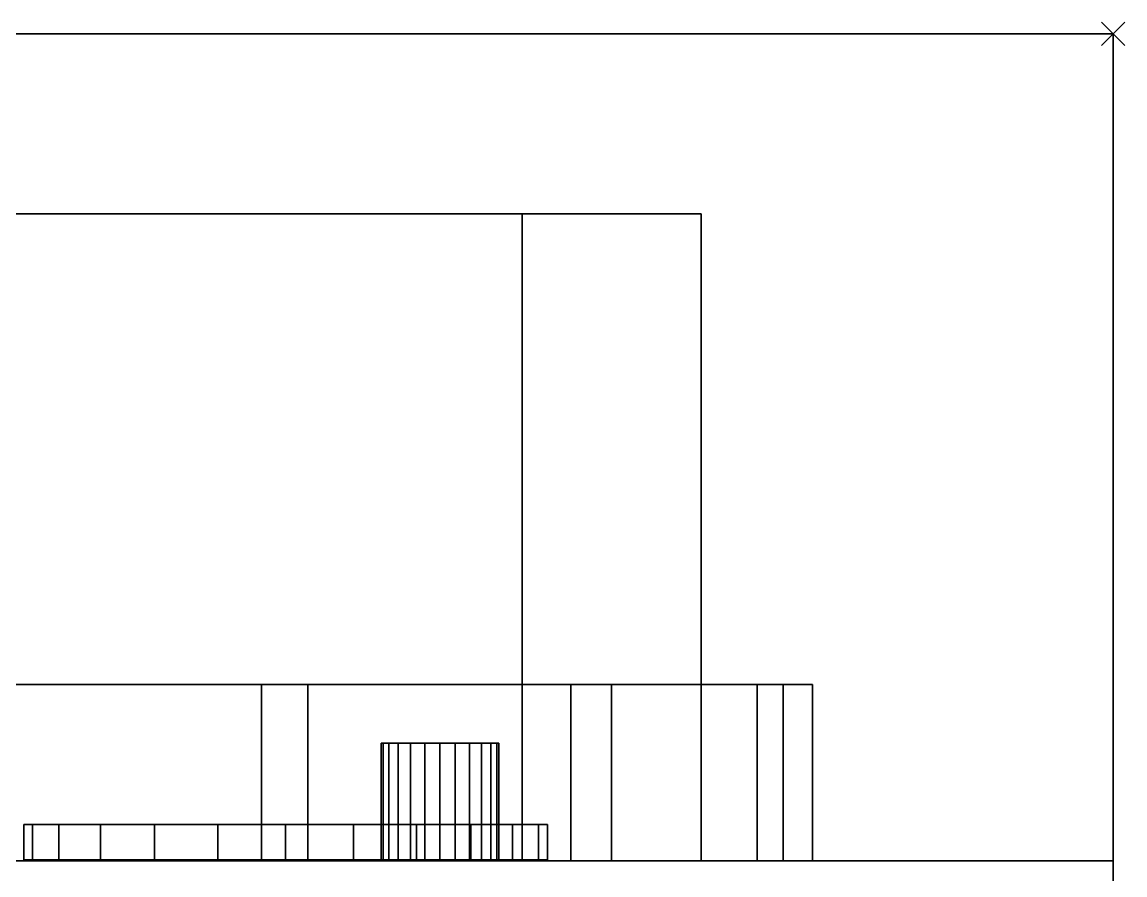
# Model space of a CAD drawing. Header units: millimetres. Extents: x -1 to 598, y -1075 to 1.
# Drawn here: x 503.8 to 597.5, y -71.5 to 1 of the extents above; entities that cross this region are included whole.
import ezdxf

# ---------------------------------------------------------------- set-up
doc = ezdxf.new("R2010")
doc.units = ezdxf.units.MM
doc.header["$PDMODE"] = 3
doc.linetypes.add('NASCOSTA', pattern=[9.525, 6.35, -3.175])
for name, color, linetype in [('PQ_200_2D', 1, 'Continuous'), ('PQ_200_3D', 1, 'Continuous'), ('PQ_204_2D', 7, 'Continuous'), ('PQ_INS_3D', 3, 'Continuous'), ('PQ_WHITE_3D', 7, 'Continuous')]:
    doc.layers.add(name, color=color, linetype=linetype)

msp = doc.modelspace()

# ---------------------------------------------------------------- linework, layer by layer
at = {"layer": 'PQ_200_2D'}
msp.add_lwpolyline([(0, -610.152), (0, -610.152), (0, 0), (596.5, 0), (596.5, -610.152)], dxfattribs=at)
at = {"layer": 'PQ_200_3D', "extrusion": (0, 1, -1.60517e-15)}
msp.add_circle((-526.2, 74.3, -70.193), 22.25, dxfattribs=at)
at = {"layer": 'PQ_204_2D', "linetype": 'NASCOSTA', "ltscale": 5}
msp.add_lwpolyline([(0, -70.297), (596.5, -70.297)], dxfattribs=at)
at = {"layer": 'PQ_INS_3D'}
msp.add_point((596.5, 0), dxfattribs=at)

# ---------------------------------------------------------------- meshes
at = {"layer": 'PQ_200_3D'}
mesh = msp.add_polyface(dxfattribs=at)
corners = [(596.5, 0, 850), (596.5, 0, 820), (0, 0, 820), (0, 0, 850)]
mesh.append_faces([[corners[k] for k in face] for face in [(0, 1, 2, 3)]])
mesh = msp.add_polyface(dxfattribs=at)
corners = [(596.5, 0, 850), (0, 0, 850), (0, -555.12, 850), (198.713, -567.086, 850), (397.787, -567.086, 850), (596.5, -555.12, 850)]
mesh.append_faces([[corners[k] for k in face] for face in [(4, 5, 0, 1), (1, 2, 3, 4)]], dxfattribs={"vtx3": -1})
mesh = msp.add_polyface(dxfattribs=at)
corners = [(596.5, 0, 820), (596.5, -555.12, 820), (397.787, -567.086, 820), (198.713, -567.086, 820), (0, -555.12, 820), (0, 0, 820)]
mesh.append_faces([[corners[k] for k in face] for face in [(3, 4, 5, 2), (0, 1, 2, 5)]], dxfattribs={"vtx2": -1})
mesh = msp.add_polyface(dxfattribs=at)
corners = [(596.5, -555.12, 850), (596.5, -555.12, 820), (596.5, 0, 820), (596.5, 0, 850)]
mesh.append_faces([[corners[k] for k in face] for face in [(0, 1, 2, 3)]])
mesh = msp.add_polyface(dxfattribs=at)
corners = [(539.31, -60.297, 730), (538.016, -60.297, 730.17), (536.81, -60.297, 730.67), (535.775, -60.297, 731.464), (534.98, -60.297, 732.5), (534.481, -60.297, 733.706), (534.31, -60.297, 735), (534.481, -60.297, 736.294), (534.98, -60.297, 737.5), (535.775, -60.297, 738.536), (536.81, -60.297, 739.33), (538.016, -60.297, 739.83), (539.31, -60.297, 740), (540.604, -60.297, 739.83), (541.81, -60.297, 739.33), (542.846, -60.297, 738.536), (543.64, -60.297, 737.5), (544.14, -60.297, 736.294), (544.31, -60.297, 735), (544.14, -60.297, 733.706), (543.64, -60.297, 732.5), (542.846, -60.297, 731.464), (541.81, -60.297, 730.67), (540.604, -60.297, 730.17)]
mesh.append_faces([[corners[k] for k in face] for face in [(1, 4, 21, 0)]], dxfattribs={"vtx0": -1, "vtx1": -1, "vtx2": -1})
mesh.append_faces([[corners[k] for k in face] for face in [(9, 12, 15, 21)]], dxfattribs={"vtx0": -1, "vtx1": -1, "vtx2": -1, "vtx3": -1})
mesh.append_faces([[corners[k] for k in face] for face in [(8, 4, 5)]], dxfattribs={"vtx0": -1, "vtx2": -1})
mesh.append_faces([[corners[k] for k in face] for face in [(4, 8, 9, 21)]], dxfattribs={"vtx0": -1, "vtx2": -1, "vtx3": -1})
mesh.append_faces([[corners[k] for k in face] for face in [(7, 8, 5, 6), (11, 12, 9, 10)]], dxfattribs={"vtx1": -1})
mesh.append_faces([[corners[k] for k in face] for face in [(15, 16, 21)]], dxfattribs={"vtx1": -1, "vtx2": -1})
mesh.append_faces([[corners[k] for k in face] for face in [(16, 17, 20, 21)]], dxfattribs={"vtx1": -1, "vtx3": -1})
mesh.append_faces([[corners[k] for k in face] for face in [(2, 3, 4, 1), (13, 14, 15, 12)]], dxfattribs={"vtx2": -1})
mesh.append_faces([[corners[k] for k in face] for face in [(17, 18, 19, 20), (21, 22, 23, 0)]], dxfattribs={"vtx3": -1})
mesh = msp.add_polyface(dxfattribs=at)
corners = [(539.31, -60.297, 740), (538.016, -60.297, 739.83), (536.81, -60.297, 739.33), (535.775, -60.297, 738.536), (534.98, -60.297, 737.5), (534.481, -60.297, 736.294), (534.31, -60.297, 735), (534.481, -60.297, 733.706), (534.98, -60.297, 732.5), (535.775, -60.297, 731.464), (536.81, -60.297, 730.67), (538.016, -60.297, 730.17), (539.31, -60.297, 730), (539.31, -70.297, 730), (538.016, -70.297, 730.17), (536.81, -70.297, 730.67), (535.775, -70.297, 731.464), (534.98, -70.297, 732.5), (534.481, -70.297, 733.706), (534.31, -70.297, 735), (534.481, -70.297, 736.294), (534.98, -70.297, 737.5), (535.775, -70.297, 738.536), (536.81, -70.297, 739.33), (538.016, -70.297, 739.83), (539.31, -70.297, 740)]
mesh.append_faces([[corners[k] for k in face] for face in [(13, 14, 11, 12), (0, 1, 24, 25)]], dxfattribs={"vtx1": -1})
mesh.append_faces([[corners[k] for k in face] for face in [(14, 15, 10, 11), (16, 17, 8, 9), (15, 16, 9, 10), (17, 18, 7, 8), (6, 7, 18, 19), (19, 20, 5, 6), (20, 21, 4, 5), (22, 23, 2, 3), (21, 22, 3, 4), (23, 24, 1, 2)]], dxfattribs={"vtx1": -1, "vtx3": -1})
mesh = msp.add_polyface(dxfattribs=at)
corners = [(539.31, -60.297, 730), (540.604, -60.297, 730.17), (541.81, -60.297, 730.67), (542.846, -60.297, 731.464), (543.64, -60.297, 732.5), (544.14, -60.297, 733.706), (544.31, -60.297, 735), (544.14, -60.297, 736.294), (543.64, -60.297, 737.5), (542.846, -60.297, 738.536), (541.81, -60.297, 739.33), (540.604, -60.297, 739.83), (539.31, -60.297, 740), (539.31, -70.297, 740), (540.604, -70.297, 739.83), (541.81, -70.297, 739.33), (542.846, -70.297, 738.536), (543.64, -70.297, 737.5), (544.14, -70.297, 736.294), (544.31, -70.297, 735), (544.14, -70.297, 733.706), (543.64, -70.297, 732.5), (542.846, -70.297, 731.464), (541.81, -70.297, 730.67), (540.604, -70.297, 730.17), (539.31, -70.297, 730)]
mesh.append_faces([[corners[k] for k in face] for face in [(13, 14, 11, 12), (0, 1, 24, 25)]], dxfattribs={"vtx1": -1})
mesh.append_faces([[corners[k] for k in face] for face in [(14, 15, 10, 11), (16, 17, 8, 9), (15, 16, 9, 10), (17, 18, 7, 8), (6, 7, 18, 19), (19, 20, 5, 6), (20, 21, 4, 5), (22, 23, 2, 3), (21, 22, 3, 4), (23, 24, 1, 2)]], dxfattribs={"vtx1": -1, "vtx3": -1})
mesh = msp.add_polyface(dxfattribs=at)
corners = [(526.2, -67.193, 52.05), (520.441, -67.193, 52.808), (515.075, -67.193, 55.031), (510.467, -67.193, 58.567), (506.931, -67.193, 63.175), (504.708, -67.193, 68.541), (503.95, -67.193, 74.3), (504.708, -67.193, 80.059), (506.931, -67.193, 85.425), (510.467, -67.193, 90.033), (515.075, -67.193, 93.569), (520.441, -67.193, 95.792), (526.2, -67.193, 96.55), (531.959, -67.193, 95.792), (537.325, -67.193, 93.569), (541.933, -67.193, 90.033), (545.469, -67.193, 85.425), (547.692, -67.193, 80.059), (548.45, -67.193, 74.3), (547.692, -67.193, 68.541), (545.469, -67.193, 63.175), (541.933, -67.193, 58.567), (537.325, -67.193, 55.031), (531.959, -67.193, 52.808)]
mesh.append_faces([[corners[k] for k in face] for face in [(19, 17, 18)]], dxfattribs={"vtx0": -1})
mesh.append_faces([[corners[k] for k in face] for face in [(17, 7, 15, 16)]], dxfattribs={"vtx0": -1, "vtx1": -1})
mesh.append_faces([[corners[k] for k in face] for face in [(7, 17, 2, 3), (15, 9, 12, 13)]], dxfattribs={"vtx0": -1, "vtx1": -1, "vtx3": -1})
mesh.append_faces([[corners[k] for k in face] for face in [(23, 1, 2, 17)]], dxfattribs={"vtx0": -1, "vtx2": -1, "vtx3": -1})
mesh.append_faces([[corners[k] for k in face] for face in [(0, 1, 23)]], dxfattribs={"vtx1": -1})
mesh.append_faces([[corners[k] for k in face] for face in [(3, 4, 7), (20, 21, 17, 19)]], dxfattribs={"vtx1": -1, "vtx2": -1})
mesh.append_faces([[corners[k] for k in face] for face in [(10, 11, 12, 9), (5, 6, 7, 4), (13, 14, 15)]], dxfattribs={"vtx2": -1})
mesh.append_faces([[corners[k] for k in face] for face in [(7, 8, 9, 15), (21, 22, 23, 17)]], dxfattribs={"vtx2": -1, "vtx3": -1})
mesh = msp.add_polyface(dxfattribs=at)
corners = [(526.2, -67.193, 96.55), (520.441, -67.193, 95.792), (515.075, -67.193, 93.569), (510.467, -67.193, 90.033), (506.931, -67.193, 85.425), (504.708, -67.193, 80.059), (503.95, -67.193, 74.3), (504.708, -67.193, 68.541), (506.931, -67.193, 63.175), (510.467, -67.193, 58.567), (515.075, -67.193, 55.031), (520.441, -67.193, 52.808), (526.2, -67.193, 52.05), (526.2, -70.193, 52.05), (520.441, -70.193, 52.808), (515.075, -70.193, 55.031), (510.467, -70.193, 58.567), (506.931, -70.193, 63.175), (504.708, -70.193, 68.541), (503.95, -70.193, 74.3), (504.708, -70.193, 80.059), (506.931, -70.193, 85.425), (510.467, -70.193, 90.033), (515.075, -70.193, 93.569), (520.441, -70.193, 95.792), (526.2, -70.193, 96.55)]
mesh.append_faces([[corners[k] for k in face] for face in [(13, 14, 11, 12), (0, 1, 24, 25)]], dxfattribs={"vtx1": -1})
mesh.append_faces([[corners[k] for k in face] for face in [(14, 15, 10, 11), (16, 17, 8, 9), (15, 16, 9, 10), (17, 18, 7, 8), (6, 7, 18, 19), (19, 20, 5, 6), (20, 21, 4, 5), (22, 23, 2, 3), (21, 22, 3, 4), (23, 24, 1, 2)]], dxfattribs={"vtx1": -1, "vtx3": -1})
mesh = msp.add_polyface(dxfattribs=at)
corners = [(526.2, -67.193, 52.05), (531.959, -67.193, 52.808), (537.325, -67.193, 55.031), (541.933, -67.193, 58.567), (545.469, -67.193, 63.175), (547.692, -67.193, 68.541), (548.45, -67.193, 74.3), (547.692, -67.193, 80.059), (545.469, -67.193, 85.425), (541.933, -67.193, 90.033), (537.325, -67.193, 93.569), (531.959, -67.193, 95.792), (526.2, -67.193, 96.55), (526.2, -70.193, 96.55), (531.959, -70.193, 95.792), (537.325, -70.193, 93.569), (541.933, -70.193, 90.033), (545.469, -70.193, 85.425), (547.692, -70.193, 80.059), (548.45, -70.193, 74.3), (547.692, -70.193, 68.541), (545.469, -70.193, 63.175), (541.933, -70.193, 58.567), (537.325, -70.193, 55.031), (531.959, -70.193, 52.808), (526.2, -70.193, 52.05)]
mesh.append_faces([[corners[k] for k in face] for face in [(13, 14, 11, 12), (0, 1, 24, 25)]], dxfattribs={"vtx1": -1})
mesh.append_faces([[corners[k] for k in face] for face in [(14, 15, 10, 11), (16, 17, 8, 9), (15, 16, 9, 10), (17, 18, 7, 8), (6, 7, 18, 19), (19, 20, 5, 6), (20, 21, 4, 5), (22, 23, 2, 3), (21, 22, 3, 4), (23, 24, 1, 2)]], dxfattribs={"vtx1": -1, "vtx3": -1})
mesh = msp.add_polyface(dxfattribs=at)
corners = [(526.2, -70.193, 52.05), (531.959, -70.193, 52.808), (537.325, -70.193, 55.031), (541.933, -70.193, 58.567), (545.469, -70.193, 63.175), (547.692, -70.193, 68.541), (548.45, -70.193, 74.3), (547.692, -70.193, 80.059), (545.469, -70.193, 85.425), (541.933, -70.193, 90.033), (537.325, -70.193, 93.569), (531.959, -70.193, 95.792), (526.2, -70.193, 96.55), (520.441, -70.193, 95.792), (515.075, -70.193, 93.569), (510.467, -70.193, 90.033), (506.931, -70.193, 85.425), (504.708, -70.193, 80.059), (503.95, -70.193, 74.3), (504.708, -70.193, 68.541), (506.931, -70.193, 63.175), (510.467, -70.193, 58.567), (515.075, -70.193, 55.031), (520.441, -70.193, 52.808)]
mesh.append_faces([[corners[k] for k in face] for face in [(16, 14, 15), (18, 16, 17)]], dxfattribs={"vtx0": -1})
mesh.append_faces([[corners[k] for k in face] for face in [(2, 9, 12)]], dxfattribs={"vtx0": -1, "vtx1": -1, "vtx2": -1})
mesh.append_faces([[corners[k] for k in face] for face in [(12, 16, 22, 2)]], dxfattribs={"vtx0": -1, "vtx1": -1, "vtx2": -1, "vtx3": -1})
mesh.append_faces([[corners[k] for k in face] for face in [(16, 12, 13, 14)]], dxfattribs={"vtx0": -1, "vtx3": -1})
mesh.append_faces([[corners[k] for k in face] for face in [(23, 0, 22)]], dxfattribs={"vtx1": -1})
mesh.append_faces([[corners[k] for k in face] for face in [(5, 6, 7, 2), (7, 8, 9, 2), (0, 1, 2, 22), (20, 21, 22, 16), (18, 19, 20, 16)]], dxfattribs={"vtx2": -1, "vtx3": -1})
mesh.append_faces([[corners[k] for k in face] for face in [(9, 10, 11, 12), (2, 3, 4, 5)]], dxfattribs={"vtx3": -1})
mesh = msp.add_polyface(dxfattribs=at)
corners = [(526.2, -70.193, 52.05), (531.959, -70.193, 52.808), (537.325, -70.193, 55.031), (541.933, -70.193, 58.567), (545.469, -70.193, 63.175), (547.692, -70.193, 68.541), (548.45, -70.193, 74.3), (547.692, -70.193, 80.059), (545.469, -70.193, 85.425), (541.933, -70.193, 90.033), (537.325, -70.193, 93.569), (531.959, -70.193, 95.792), (526.2, -70.193, 96.55), (520.441, -70.193, 95.792), (515.075, -70.193, 93.569), (510.467, -70.193, 90.033), (506.931, -70.193, 85.425), (504.708, -70.193, 80.059), (503.95, -70.193, 74.3), (504.708, -70.193, 68.541), (506.931, -70.193, 63.175), (510.467, -70.193, 58.567), (515.075, -70.193, 55.031), (520.441, -70.193, 52.808)]
mesh.append_faces([[corners[k] for k in face] for face in [(3, 1, 2), (1, 23, 0)]], dxfattribs={"vtx0": -1})
mesh.append_faces([[corners[k] for k in face] for face in [(23, 7, 22)]], dxfattribs={"vtx0": -1, "vtx1": -1})
mesh.append_faces([[corners[k] for k in face] for face in [(22, 7, 17, 21), (15, 9, 12)]], dxfattribs={"vtx0": -1, "vtx1": -1, "vtx2": -1})
mesh.append_faces([[corners[k] for k in face] for face in [(7, 23, 1, 3)]], dxfattribs={"vtx0": -1, "vtx1": -1, "vtx2": -1, "vtx3": -1})
mesh.append_faces([[corners[k] for k in face] for face in [(7, 3, 4)]], dxfattribs={"vtx0": -1, "vtx2": -1})
mesh.append_faces([[corners[k] for k in face] for face in [(17, 19, 20, 21)]], dxfattribs={"vtx0": -1, "vtx3": -1})
mesh.append_faces([[corners[k] for k in face] for face in [(5, 6, 7, 4), (17, 18, 19)]], dxfattribs={"vtx2": -1})
mesh.append_faces([[corners[k] for k in face] for face in [(7, 8, 9, 17), (15, 16, 17, 9)]], dxfattribs={"vtx2": -1, "vtx3": -1})
mesh.append_faces([[corners[k] for k in face] for face in [(9, 10, 11, 12), (12, 13, 14, 15)]], dxfattribs={"vtx3": -1})
mesh = msp.add_polyface(dxfattribs=at)
corners = [(0, -70.297, 820), (0, -555.12, 820), (596.5, -555.12, 820), (596.5, -70.297, 820)]
mesh.append_faces([[corners[k] for k in face] for face in [(0, 1, 2, 3)]])
mesh = msp.add_polyface(dxfattribs=at)
corners = [(596.5, -555.12, 10), (0, -555.12, 10), (0, -70.297, 10), (596.5, -70.297, 10)]
mesh.append_faces([[corners[k] for k in face] for face in [(0, 1, 2, 3)]])
mesh = msp.add_polyface(dxfattribs=at)
corners = [(596.5, -70.297, 820), (596.5, -70.297, 10), (0, -70.297, 10), (0, -70.297, 820)]
mesh.append_faces([[corners[k] for k in face] for face in [(0, 1, 2, 3)]])
mesh = msp.add_polyface(dxfattribs=at)
corners = [(539.31, -70.297, 730), (540.604, -70.297, 730.17), (541.81, -70.297, 730.67), (542.846, -70.297, 731.464), (543.64, -70.297, 732.5), (544.14, -70.297, 733.706), (544.31, -70.297, 735), (544.14, -70.297, 736.294), (543.64, -70.297, 737.5), (542.846, -70.297, 738.536), (541.81, -70.297, 739.33), (540.604, -70.297, 739.83), (539.31, -70.297, 740), (538.016, -70.297, 739.83), (536.81, -70.297, 739.33), (535.775, -70.297, 738.536), (534.98, -70.297, 737.5), (534.481, -70.297, 736.294), (534.31, -70.297, 735), (534.481, -70.297, 733.706), (534.98, -70.297, 732.5), (535.775, -70.297, 731.464), (536.81, -70.297, 730.67), (538.016, -70.297, 730.17)]
mesh.append_faces([[corners[k] for k in face] for face in [(15, 12, 13, 14)]], dxfattribs={"vtx0": -1})
mesh.append_faces([[corners[k] for k in face] for face in [(15, 9, 12)]], dxfattribs={"vtx0": -1, "vtx1": -1, "vtx2": -1})
mesh.append_faces([[corners[k] for k in face] for face in [(9, 15, 3, 4)]], dxfattribs={"vtx0": -1, "vtx1": -1, "vtx3": -1})
mesh.append_faces([[corners[k] for k in face] for face in [(20, 16, 17, 19)]], dxfattribs={"vtx0": -1, "vtx2": -1})
mesh.append_faces([[corners[k] for k in face] for face in [(18, 19, 17)]], dxfattribs={"vtx1": -1})
mesh.append_faces([[corners[k] for k in face] for face in [(23, 0, 3, 20), (15, 16, 20, 3)]], dxfattribs={"vtx1": -1, "vtx2": -1, "vtx3": -1})
mesh.append_faces([[corners[k] for k in face] for face in [(8, 9, 4, 5)]], dxfattribs={"vtx1": -1, "vtx3": -1})
mesh.append_faces([[corners[k] for k in face] for face in [(1, 2, 3, 0)]], dxfattribs={"vtx2": -1})
mesh.append_faces([[corners[k] for k in face] for face in [(5, 6, 7, 8), (9, 10, 11, 12), (20, 21, 22, 23)]], dxfattribs={"vtx3": -1})
mesh = msp.add_polyface(dxfattribs=at)
corners = [(596.5, -70.297, 820), (596.5, -555.12, 820), (596.5, -555.12, 10), (596.5, -70.297, 10), (596.5, -499.083, 738.954), (596.5, -502.965, 739.465), (596.5, -506.583, 740.964), (596.5, -509.69, 743.348), (596.5, -512.073, 746.454), (596.5, -513.572, 750.072), (596.5, -514.083, 753.954), (596.5, -513.572, 757.836), (596.5, -512.073, 761.454), (596.5, -509.69, 764.561), (596.5, -506.583, 766.944), (596.5, -502.965, 768.443), (596.5, -499.083, 768.954), (596.5, -119.083, 768.954), (596.5, -115.201, 768.443), (596.5, -111.583, 766.944), (596.5, -108.476, 764.561), (596.5, -106.093, 761.454), (596.5, -104.594, 757.836), (596.5, -104.083, 753.954), (596.5, -104.594, 750.072), (596.5, -106.093, 746.454), (596.5, -108.476, 743.348), (596.5, -111.583, 740.964), (596.5, -115.201, 739.465), (596.5, -119.083, 738.954), (596.5, -499.083, 659.854), (596.5, -502.965, 660.365), (596.5, -506.583, 661.864), (596.5, -509.69, 664.248), (596.5, -512.073, 667.354), (596.5, -513.572, 670.972), (596.5, -514.083, 674.854), (596.5, -513.572, 678.736), (596.5, -512.073, 682.354), (596.5, -509.69, 685.461), (596.5, -506.583, 687.844), (596.5, -502.965, 689.343), (596.5, -499.083, 689.854), (596.5, -119.083, 689.854), (596.5, -115.201, 689.343), (596.5, -111.583, 687.844), (596.5, -108.476, 685.461), (596.5, -106.093, 682.354), (596.5, -104.594, 678.736), (596.5, -104.083, 674.854), (596.5, -104.594, 670.972), (596.5, -106.093, 667.354), (596.5, -108.476, 664.248), (596.5, -111.583, 661.864), (596.5, -115.201, 660.365), (596.5, -119.083, 659.854), (596.5, -119.083, 574.854), (596.5, -499.083, 574.854), (596.5, -502.965, 575.365), (596.5, -506.583, 576.864), (596.5, -509.69, 579.248), (596.5, -512.073, 582.354), (596.5, -513.572, 585.972), (596.5, -514.083, 589.854), (596.5, -513.572, 593.736), (596.5, -512.073, 597.354), (596.5, -509.69, 600.461), (596.5, -506.583, 602.844), (596.5, -502.965, 604.343), (596.5, -499.083, 604.854), (596.5, -119.083, 604.854), (596.5, -115.201, 604.343), (596.5, -111.583, 602.844), (596.5, -108.476, 600.461), (596.5, -106.093, 597.354), (596.5, -104.594, 593.736), (596.5, -104.083, 589.854), (596.5, -104.594, 585.972), (596.5, -106.093, 582.354), (596.5, -108.476, 579.248), (596.5, -111.583, 576.864), (596.5, -115.201, 575.365), (596.5, -499.083, 519.854), (596.5, -119.083, 519.854), (596.5, -115.201, 519.343), (596.5, -111.583, 517.844), (596.5, -108.476, 515.461), (596.5, -106.093, 512.354), (596.5, -104.594, 508.736), (596.5, -104.083, 504.854), (596.5, -104.594, 500.972), (596.5, -106.093, 497.354), (596.5, -108.476, 494.248), (596.5, -111.583, 491.864), (596.5, -115.201, 490.365), (596.5, -119.083, 489.854), (596.5, -499.083, 489.854), (596.5, -502.965, 490.365), (596.5, -506.583, 491.864), (596.5, -509.69, 494.248), (596.5, -512.073, 497.354), (596.5, -513.572, 500.972), (596.5, -514.083, 504.854), (596.5, -513.572, 508.736), (596.5, -512.073, 512.354), (596.5, -509.69, 515.461), (596.5, -506.583, 517.844), (596.5, -502.965, 519.343), (596.5, -499.083, 434.854), (596.5, -119.083, 434.854), (596.5, -115.201, 434.343), (596.5, -111.583, 432.845), (596.5, -108.476, 430.461), (596.5, -106.093, 427.354), (596.5, -104.594, 423.736), (596.5, -104.083, 419.854), (596.5, -104.594, 415.972), (596.5, -106.093, 412.354), (596.5, -108.476, 409.248), (596.5, -111.583, 406.864), (596.5, -115.201, 405.365), (596.5, -119.083, 404.854), (596.5, -499.083, 404.854), (596.5, -502.965, 405.365), (596.5, -506.583, 406.864), (596.5, -509.69, 409.248), (596.5, -512.073, 412.354), (596.5, -513.572, 415.972), (596.5, -514.083, 419.854), (596.5, -513.572, 423.736), (596.5, -512.073, 427.354), (596.5, -509.69, 430.461), (596.5, -506.583, 432.845), (596.5, -502.965, 434.343), (596.5, -499.083, 319.854), (596.5, -502.965, 320.365), (596.5, -506.583, 321.864), (596.5, -509.69, 324.248), (596.5, -512.073, 327.354), (596.5, -513.572, 330.972), (596.5, -514.083, 334.854), (596.5, -513.572, 338.736), (596.5, -512.073, 342.354), (596.5, -509.69, 345.461), (596.5, -506.583, 347.845), (596.5, -502.965, 349.343), (596.5, -499.083, 349.854), (596.5, -119.083, 349.854), (596.5, -115.201, 349.343), (596.5, -111.583, 347.845), (596.5, -108.476, 345.461), (596.5, -106.093, 342.354), (596.5, -104.594, 338.736), (596.5, -104.083, 334.854), (596.5, -104.594, 330.972), (596.5, -106.093, 327.354), (596.5, -108.476, 324.248), (596.5, -111.583, 321.864), (596.5, -115.201, 320.365), (596.5, -119.083, 319.854), (596.5, -499.083, 264.854), (596.5, -119.083, 264.854), (596.5, -115.201, 264.343), (596.5, -111.583, 262.844), (596.5, -108.476, 260.461), (596.5, -106.093, 257.354), (596.5, -104.594, 253.736), (596.5, -104.083, 249.854), (596.5, -104.594, 245.972), (596.5, -106.093, 242.354), (596.5, -108.476, 239.248), (596.5, -111.583, 236.864), (596.5, -115.201, 235.365), (596.5, -119.083, 234.854), (596.5, -499.083, 234.854), (596.5, -502.965, 235.365), (596.5, -506.583, 236.864), (596.5, -509.69, 239.248), (596.5, -512.073, 242.354), (596.5, -513.572, 245.972), (596.5, -514.083, 249.854), (596.5, -513.572, 253.736), (596.5, -512.073, 257.354), (596.5, -509.69, 260.461), (596.5, -506.583, 262.844), (596.5, -502.965, 264.343), (596.5, -499.083, 179.854), (596.5, -119.083, 179.854), (596.5, -115.201, 179.343), (596.5, -111.583, 177.844), (596.5, -108.476, 175.461), (596.5, -106.093, 172.354), (596.5, -104.594, 168.736), (596.5, -104.083, 164.854), (596.5, -104.594, 160.972), (596.5, -106.093, 157.354), (596.5, -108.476, 154.248), (596.5, -111.583, 151.864), (596.5, -115.201, 150.365), (596.5, -119.083, 149.854), (596.5, -499.083, 149.854), (596.5, -502.965, 150.365), (596.5, -506.583, 151.864), (596.5, -509.69, 154.248), (596.5, -512.073, 157.354), (596.5, -513.572, 160.972), (596.5, -514.083, 164.854), (596.5, -513.572, 168.736), (596.5, -512.073, 172.354), (596.5, -509.69, 175.461), (596.5, -506.583, 177.844), (596.5, -502.965, 179.343), (596.5, -499.083, 94.854), (596.5, -119.083, 94.854), (596.5, -115.201, 94.343), (596.5, -111.583, 92.844), (596.5, -108.476, 90.461), (596.5, -106.093, 87.354), (596.5, -104.594, 83.736), (596.5, -104.083, 79.854), (596.5, -104.594, 75.972), (596.5, -106.093, 72.354), (596.5, -108.476, 69.248), (596.5, -111.583, 66.864), (596.5, -115.201, 65.365), (596.5, -119.083, 64.854), (596.5, -499.083, 64.854), (596.5, -502.965, 65.365), (596.5, -506.583, 66.864), (596.5, -509.69, 69.248), (596.5, -512.073, 72.354), (596.5, -513.572, 75.972), (596.5, -514.083, 79.854), (596.5, -513.572, 83.736), (596.5, -512.073, 87.354), (596.5, -509.69, 90.461), (596.5, -506.583, 92.844), (596.5, -502.965, 94.343)]
mesh.append_faces([[corners[k] for k in face] for face in [(37, 1, 36), (22, 0, 21), (20, 0, 19), (49, 0, 48), (80, 86, 79), (0, 115, 3), (143, 126, 142), (138, 183, 137), (231, 2, 230), (236, 203, 235), (122, 147, 121), (121, 147, 120), (156, 164, 155), (213, 199, 212), (220, 3, 219)]], dxfattribs={"vtx0": -1, "vtx1": -1})
mesh.append_faces([[corners[k] for k in face] for face in [(2, 140, 128, 1), (180, 2, 206), (193, 3, 167, 192)]], dxfattribs={"vtx0": -1, "vtx1": -1, "vtx2": -1})
mesh.append_faces([[corners[k] for k in face] for face in [(102, 63, 1, 128), (89, 115, 0, 76)]], dxfattribs={"vtx0": -1, "vtx1": -1, "vtx2": -1, "vtx3": -1})
mesh.append_faces([[corners[k] for k in face] for face in [(76, 0, 49, 50), (140, 2, 180, 181)]], dxfattribs={"vtx0": -1, "vtx1": -1, "vtx3": -1})
mesh.append_faces([[corners[k] for k in face] for face in [(1, 10, 11), (1, 11, 12), (1, 13, 14), (64, 34, 35, 63), (4, 42, 43, 29), (1, 15, 16, 0), (30, 69, 70, 55), (129, 100, 101, 128), (128, 101, 102), (100, 129, 130, 99), (99, 130, 131), (44, 28, 29, 43), (45, 27, 28, 44), (71, 54, 55, 70), (54, 71, 72, 53), (73, 52, 53, 72), (27, 45, 46), (0, 22, 23), (48, 24, 25, 47), (56, 83, 84, 81), (81, 84, 85), (110, 94, 95, 109), (94, 110, 111, 93), (112, 92, 93, 111), (92, 112, 113, 91), (87, 78, 79, 86), (91, 113, 114, 90), (115, 89, 90, 114), (128, 140, 141, 127), (142, 126, 127, 141), (207, 179, 180, 206), (184, 136, 137, 183), (136, 184, 185, 135), (160, 134, 135, 185), (134, 160, 161, 159), (235, 203, 204, 234), (234, 204, 205, 233), (2, 231, 232), (2, 228, 229), (179, 207, 208), (186, 174, 175, 211), (149, 118, 119, 148), (148, 119, 120, 147), (118, 149, 150, 117), (151, 116, 117, 150), (116, 151, 152, 115), (166, 153, 154, 165), (165, 154, 155, 164), (191, 168, 169, 190), (192, 167, 168, 191), (190, 169, 170, 189), (3, 220, 221), (189, 170, 171)]], dxfattribs={"vtx0": -1, "vtx2": -1})
mesh.append_faces([[corners[k] for k in face] for face in [(63, 35, 36, 1), (0, 23, 24, 48), (2, 232, 233, 205), (115, 152, 153, 3), (153, 166, 167, 3), (3, 193, 194, 218)]], dxfattribs={"vtx0": -1, "vtx2": -1, "vtx3": -1})
mesh.append_faces([[corners[k] for k in face] for face in [(3, 224, 225, 226)]], dxfattribs={"vtx0": -1, "vtx3": -1})
mesh.append_faces([[corners[k] for k in face] for face in [(12, 13, 1), (14, 15, 1), (64, 65, 34), (18, 19, 0), (17, 18, 0, 16), (20, 21, 0), (25, 26, 47), (76, 77, 89), (73, 74, 52), (87, 88, 78), (205, 206, 2), (229, 230, 2), (175, 176, 211), (227, 228, 2), (200, 201, 212, 199), (223, 224, 3), (221, 222, 3), (218, 219, 3), (222, 223, 3)]], dxfattribs={"vtx1": -1, "vtx2": -1})
mesh.append_faces([[corners[k] for k in face] for face in [(9, 10, 1, 37)]], dxfattribs={"vtx1": -1, "vtx2": -1, "vtx3": -1})
mesh.append_faces([[corners[k] for k in face] for face in [(8, 9, 37, 38), (38, 39, 7, 8), (33, 34, 65, 66), (6, 7, 39, 40), (41, 42, 4, 5), (5, 6, 40, 41), (31, 32, 67, 68), (30, 31, 68, 69), (32, 33, 66, 67), (62, 63, 102, 103), (60, 61, 104, 105), (61, 62, 103, 104), (59, 60, 105, 106), (58, 59, 106, 107), (57, 58, 107, 82), (98, 99, 131, 132), (97, 98, 132, 133), (96, 97, 133, 108), (95, 96, 108, 109), (56, 57, 82, 83), (46, 47, 26, 27), (51, 52, 74, 75), (50, 51, 75, 76), (80, 81, 85, 86), (77, 78, 88, 89), (139, 140, 181, 182), (182, 183, 138, 139), (177, 178, 209, 210), (178, 179, 208, 209), (143, 144, 125, 126), (124, 125, 144, 145), (123, 124, 145, 146), (122, 123, 146, 147), (210, 211, 176, 177), (173, 174, 186, 187), (201, 202, 237, 212), (226, 227, 2, 3), (236, 237, 202, 203), (158, 159, 161, 162), (157, 158, 162, 163), (156, 157, 163, 164), (172, 173, 187, 188), (188, 189, 171, 172), (198, 199, 213, 214), (214, 215, 197, 198), (196, 197, 215, 216), (194, 195, 217, 218), (195, 196, 216, 217)]], dxfattribs={"vtx1": -1, "vtx3": -1})
at = {"layer": 'PQ_WHITE_3D'}
mesh = msp.add_polyface(dxfattribs=at)
corners = [(561.5, -15.297, 154.843), (561.5, -15.297, 10), (319.889, -15.297, 10), (319.889, -15.297, 47.549), (427.41, -15.297, 47.549), (427.41, -15.297, 133.248), (546.285, -15.297, 154.843)]
mesh.append_faces([[corners[k] for k in face] for face in [(6, 4, 5), (4, 1, 2, 3)]], dxfattribs={"vtx0": -1})
mesh.append_faces([[corners[k] for k in face] for face in [(6, 0, 1, 4)]], dxfattribs={"vtx2": -1, "vtx3": -1})
mesh = msp.add_polyface(dxfattribs=at)
corners = [(561.5, -15.297, 10), (561.5, -70.297, 10), (319.889, -70.297, 10), (319.889, -15.297, 10)]
mesh.append_faces([[corners[k] for k in face] for face in [(0, 1, 2, 3)]])
mesh = msp.add_polyface(dxfattribs=at)
corners = [(427.41, -15.297, 133.248), (427.41, -70.297, 133.248), (546.285, -70.297, 154.843), (546.285, -15.297, 154.843)]
mesh.append_faces([[corners[k] for k in face] for face in [(0, 1, 2, 3)]])
mesh = msp.add_polyface(dxfattribs=at)
corners = [(546.285, -15.297, 154.843), (546.285, -70.297, 154.843), (561.5, -70.297, 154.843), (561.5, -15.297, 154.843)]
mesh.append_faces([[corners[k] for k in face] for face in [(0, 1, 2, 3)]])
mesh = msp.add_polyface(dxfattribs=at)
corners = [(561.5, -15.297, 154.843), (561.5, -70.297, 154.843), (561.5, -70.297, 10), (561.5, -15.297, 10)]
mesh.append_faces([[corners[k] for k in face] for face in [(0, 1, 2, 3)]])
mesh = msp.add_polyface(dxfattribs=at)
corners = [(45.755, -55.297, 10), (45.755, -55.297, 278.63), (90.836, -55.297, 389.816), (57.632, -55.297, 460.2), (41.712, -55.297, 508.323), (37.819, -55.297, 558.861), (46.182, -55.297, 608.853), (66.311, -55.297, 655.373), (97.027, -55.297, 695.694), (135.897, -55.297, 734.567), (181.918, -55.297, 764.634), (233.131, -55.297, 784.615), (287.355, -55.297, 793.66), (342.28, -55.297, 791.382), (395.569, -55.297, 777.879), (445.024, -55.297, 753.875), (488.499, -55.297, 720.231), (524.143, -55.297, 678.38), (550.438, -55.297, 630.104), (566.265, -55.297, 577.459), (570.949, -55.297, 522.686), (568.464, -55.297, 472.059), (553.888, -55.297, 423.513), (528.076, -55.297, 379.889), (492.54, -55.297, 343.745), (449.361, -55.297, 317.197), (378.621, -55.297, 284.759), (330.275, -55.297, 165.518), (330.275, -55.297, 47.549), (282.444, -55.297, 47.549), (282.444, -55.297, 10)]
mesh.append_faces([[corners[k] for k in face] for face in [(8, 5, 6, 7)]], dxfattribs={"vtx0": -1})
mesh.append_faces([[corners[k] for k in face] for face in [(27, 2, 26)]], dxfattribs={"vtx0": -1, "vtx1": -1})
mesh.append_faces([[corners[k] for k in face] for face in [(14, 26, 2, 3)]], dxfattribs={"vtx0": -1, "vtx1": -1, "vtx3": -1})
mesh.append_faces([[corners[k] for k in face] for face in [(25, 17, 18), (8, 4, 5)]], dxfattribs={"vtx0": -1, "vtx2": -1})
mesh.append_faces([[corners[k] for k in face] for face in [(3, 10, 11, 12), (3, 12, 13, 14), (25, 18, 19, 20), (25, 15, 16, 17)]], dxfattribs={"vtx0": -1, "vtx3": -1})
mesh.append_faces([[corners[k] for k in face] for face in [(21, 22, 25, 20), (9, 10, 3)]], dxfattribs={"vtx1": -1, "vtx2": -1})
mesh.append_faces([[corners[k] for k in face] for face in [(1, 2, 27, 29)]], dxfattribs={"vtx1": -1, "vtx2": -1, "vtx3": -1})
mesh.append_faces([[corners[k] for k in face] for face in [(25, 26, 14, 15), (3, 4, 8, 9)]], dxfattribs={"vtx1": -1, "vtx3": -1})
mesh.append_faces([[corners[k] for k in face] for face in [(27, 28, 29), (23, 24, 25, 22)]], dxfattribs={"vtx2": -1})
mesh.append_faces([[corners[k] for k in face] for face in [(29, 30, 0, 1)]], dxfattribs={"vtx3": -1})
mesh = msp.add_polyface(dxfattribs=at)
corners = [(570.949, -55.297, 522.686), (566.265, -55.297, 577.459), (550.438, -55.297, 630.104), (524.143, -55.297, 678.38), (488.499, -55.297, 720.231), (445.024, -55.297, 753.875), (395.569, -55.297, 777.879), (395.569, -70.297, 777.879), (445.024, -70.297, 753.875), (488.499, -70.297, 720.231), (524.143, -70.297, 678.38), (550.438, -70.297, 630.104), (566.265, -70.297, 577.459), (570.949, -70.297, 522.686)]
mesh.append_faces([[corners[k] for k in face] for face in [(1, 12, 13, 0)]], dxfattribs={"vtx0": -1})
mesh.append_faces([[corners[k] for k in face] for face in [(2, 11, 12, 1)]], dxfattribs={"vtx0": -1, "vtx2": -1})
mesh.append_faces([[corners[k] for k in face] for face in [(7, 8, 5, 6)]], dxfattribs={"vtx1": -1})
mesh.append_faces([[corners[k] for k in face] for face in [(8, 9, 4, 5), (3, 4, 9, 10), (2, 3, 10, 11)]], dxfattribs={"vtx1": -1, "vtx3": -1})
mesh = msp.add_polyface(dxfattribs=at)
corners = [(449.361, -55.297, 317.197), (492.54, -55.297, 343.745), (528.076, -55.297, 379.889), (553.888, -55.297, 423.513), (568.464, -55.297, 472.059), (570.949, -55.297, 522.686), (570.949, -70.297, 522.686), (568.464, -70.297, 472.059), (553.888, -70.297, 423.513), (528.076, -70.297, 379.889), (492.54, -70.297, 343.745), (449.361, -70.297, 317.197)]
mesh.append_faces([[corners[k] for k in face] for face in [(6, 7, 4, 5)]], dxfattribs={"vtx1": -1})
mesh.append_faces([[corners[k] for k in face] for face in [(7, 8, 3, 4), (2, 3, 8, 9), (9, 10, 1, 2)]], dxfattribs={"vtx1": -1, "vtx3": -1})
mesh.append_faces([[corners[k] for k in face] for face in [(10, 11, 0, 1)]], dxfattribs={"vtx3": -1})

doc.saveas('drawing.dxf')
